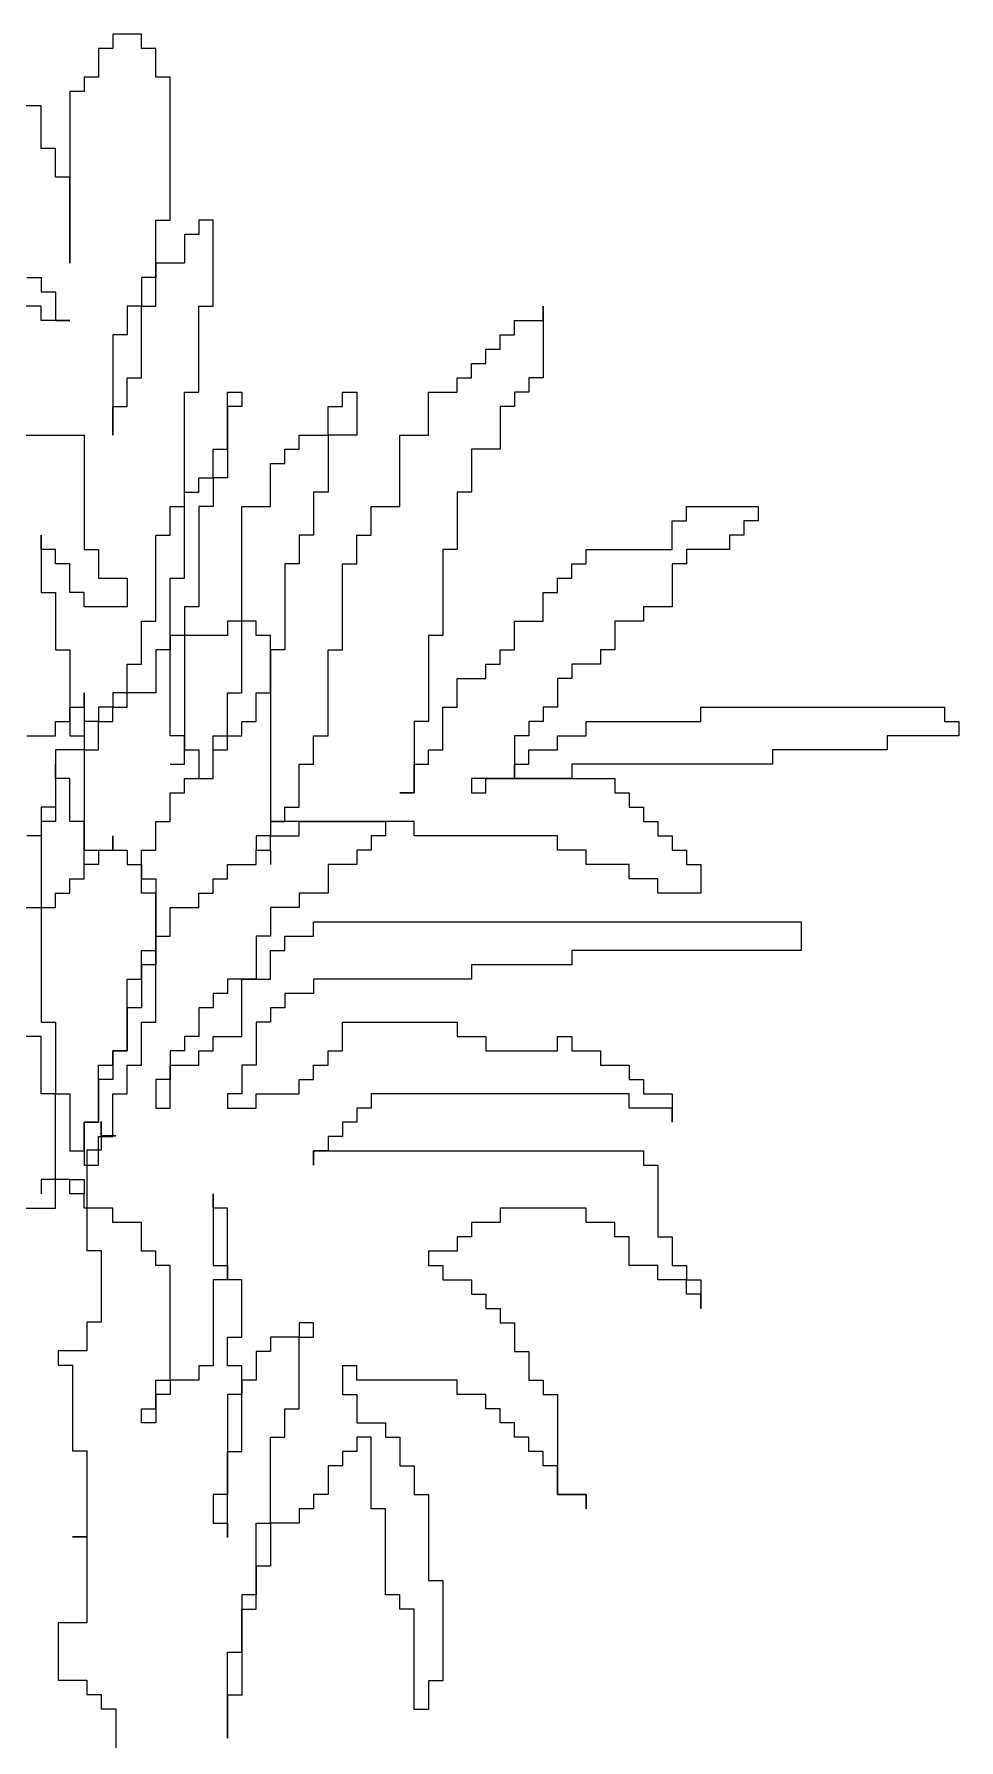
# Model space of a CAD drawing. Header units: millimetres. Extents: x -37049 to 129367, y 25385 to 90033.
# Drawn here: x 23314 to 23943, y 50244 to 51404 of the extents above; entities that cross this region are included whole.
import ezdxf

# ---------------------------------------------------------------- set-up
doc = ezdxf.new("R2010")
doc.units = ezdxf.units.MM
doc.header["$MEASUREMENT"] = 0
doc.layers.add('NCAY', color=3, linetype='Continuous', lineweight=13)

# ---------------------------------------------------------------- blocks, each defined once
blk = doc.blocks.new('A$C65481140')
at = {"layer": 'NCAY', "color": 7}
for p, q in [((2974.7, 7148.4), (2955.2, 7148.4)), ((2955.2, 7148.4), (2955.2, 7109.5)), ((3013.7, 7167.9), (2974.7, 7167.9)), ((2974.7, 7167.9), (2974.7, 7148.4)), ((3013.7, 7148.4), (3013.7, 7167.9)), ((3033.2, 7148.4), (3013.7, 7148.4)), ((3033.2, 7109.5), (3033.2, 7148.4)), ((2955.2, 7109.5), (2935.7, 7109.5)), ((2935.7, 7109.5), (2935.7, 7090)), ((3052.7, 7109.5), (3033.2, 7109.5)), ((3052.7, 6914.7), (3052.7, 7109.5)), ((2935.7, 7090), (2916.2, 7090)), ((2916.2, 7090), (2916.2, 6856.2)), ((2877.2, 7070.5), (2838.2, 7070.5)), ((2877.2, 7012.1), (2877.2, 7070.5)), ((2896.7, 7012.1), (2877.2, 7012.1)), ((2896.7, 6973.1), (2896.7, 7012.1)), ((2916.2, 6973.1), (2896.7, 6973.1)), ((2916.2, 6856.2), (2916.2, 6973.1)), ((3033.2, 6914.7), (3052.7, 6914.7)), ((3033.2, 6797.8), (3033.2, 6914.7)), ((3091.7, 6895.2), (3072.2, 6895.2)), ((3072.2, 6895.2), (3072.2, 6856.2)), ((3111.2, 6914.7), (3091.7, 6914.7)), ((3091.7, 6914.7), (3091.7, 6895.2)), ((3111.2, 6797.8), (3111.2, 6914.7)), ((3072.2, 6856.2), (3033.2, 6856.2)), ((3033.2, 6856.2), (3033.2, 6836.7)), ((2857.7, 6836.7), (2877.2, 6836.7)), ((2877.2, 6836.7), (2877.2, 6817.3)), ((3033.2, 6836.7), (3013.7, 6836.7)), ((3013.7, 6836.7), (3013.7, 6797.8)), ((2877.2, 6817.3), (2896.7, 6817.3)), ((2896.7, 6817.3), (2896.7, 6778.3)), ((2877.2, 6797.8), (2838.2, 6797.8)), ((2877.2, 6778.3), (2877.2, 6797.8)), ((2916.2, 6778.3), (2877.2, 6778.3)), ((2896.7, 6778.3), (2916.2, 6778.3)), ((2994.2, 6797.8), (2994.2, 6758.8)), ((3013.7, 6797.8), (2994.2, 6797.8)), ((3013.7, 6700.4), (3013.7, 6797.8)), ((3013.7, 6797.8), (3033.2, 6797.8)), ((3091.7, 6680.9), (3091.7, 6797.8)), ((3091.7, 6797.8), (3111.2, 6797.8)), ((3520.8, 6758.8), (3520.8, 6778.3)), ((3520.8, 6778.3), (3559.8, 6778.3)), ((3559.8, 6778.3), (3559.8, 6797.8)), ((3559.8, 6797.8), (3559.8, 6700.4)), ((2994.2, 6758.8), (2974.7, 6758.8)), ((2974.7, 6758.8), (2974.7, 6622.4)), ((3501.3, 6739.3), (3501.3, 6758.8)), ((3501.3, 6758.8), (3520.8, 6758.8)), ((3481.8, 6719.8), (3481.8, 6739.3)), ((3481.8, 6739.3), (3501.3, 6739.3)), ((3462.3, 6700.4), (3462.3, 6719.8)), ((3462.3, 6719.8), (3481.8, 6719.8)), ((2994.2, 6661.4), (2994.2, 6700.4)), ((2994.2, 6700.4), (3013.7, 6700.4)), ((3442.8, 6680.9), (3442.8, 6700.4)), ((3442.8, 6700.4), (3462.3, 6700.4)), ((3559.8, 6700.4), (3540.3, 6700.4)), ((3540.3, 6700.4), (3540.3, 6680.9)), ((2974.7, 6622.4), (2974.7, 6661.4)), ((2974.7, 6661.4), (2994.2, 6661.4)), ((3072.2, 6525), (3072.2, 6680.9)), ((3072.2, 6680.9), (3091.7, 6680.9)), ((3130.7, 6603), (3130.7, 6680.9)), ((3130.7, 6680.9), (3150.2, 6680.9)), ((3150.2, 6661.4), (3130.7, 6661.4)), ((3130.7, 6661.4), (3130.7, 6564)), ((3150.2, 6680.9), (3150.2, 6661.4)), ((3267.3, 6622.4), (3267.3, 6661.4)), ((3267.3, 6661.4), (3286.8, 6661.4)), ((3286.8, 6661.4), (3286.8, 6680.9)), ((3286.8, 6680.9), (3306.3, 6680.9)), ((3306.3, 6680.9), (3306.3, 6622.4)), ((3403.8, 6622.4), (3403.8, 6680.9)), ((3403.8, 6680.9), (3442.8, 6680.9)), ((3520.8, 6661.4), (3501.3, 6661.4)), ((3501.3, 6661.4), (3501.3, 6603)), ((3540.3, 6680.9), (3520.8, 6680.9)), ((3520.8, 6680.9), (3520.8, 6661.4)), ((2779.6, 6622.4), (2935.7, 6622.4)), ((2935.7, 6622.4), (2935.7, 6466.6)), ((3228.2, 6622.4), (3267.3, 6622.4)), ((3228.2, 6603), (3228.2, 6622.4)), ((3306.3, 6622.4), (3267.3, 6622.4)), ((3267.3, 6622.4), (3267.3, 6544.5)), ((3364.8, 6525), (3364.8, 6622.4)), ((3364.8, 6622.4), (3403.8, 6622.4)), ((3111.2, 6564), (3111.2, 6603)), ((3111.2, 6603), (3130.7, 6603)), ((3208.7, 6583.5), (3208.7, 6603)), ((3208.7, 6603), (3228.2, 6603)), ((3501.3, 6603), (3462.3, 6603)), ((3462.3, 6603), (3462.3, 6544.5)), ((3189.2, 6525), (3189.2, 6583.5)), ((3189.2, 6583.5), (3208.7, 6583.5)), ((3072.2, 6427.6), (3072.2, 6544.5)), ((3072.2, 6544.5), (3091.7, 6544.5)), ((3091.7, 6544.5), (3091.7, 6564)), ((3091.7, 6564), (3111.2, 6564)), ((3130.7, 6564), (3111.2, 6564)), ((3111.2, 6564), (3111.2, 6525)), ((3267.3, 6544.5), (3247.7, 6544.5)), ((3247.7, 6544.5), (3247.7, 6486.1)), ((3462.3, 6544.5), (3442.8, 6544.5)), ((3442.8, 6544.5), (3442.8, 6466.6)), ((3052.7, 6486.1), (3052.7, 6525)), ((3052.7, 6525), (3072.2, 6525)), ((3111.2, 6525), (3091.7, 6525)), ((3091.7, 6525), (3091.7, 6388.7)), ((3150.2, 6271.8), (3150.2, 6525)), ((3150.2, 6525), (3189.2, 6525)), ((3325.8, 6525), (3364.8, 6525)), ((3325.8, 6486.1), (3325.8, 6525)), ((3754.9, 6525), (3852.4, 6525)), ((3754.9, 6505.6), (3754.9, 6525)), ((3852.4, 6525), (3852.4, 6505.6)), ((3735.4, 6466.6), (3735.4, 6505.6)), ((3735.4, 6505.6), (3754.9, 6505.6)), ((3852.4, 6505.6), (3832.9, 6505.6)), ((3832.9, 6505.6), (3832.9, 6486.1)), ((2877.2, 6466.6), (2877.2, 6486.1)), ((2877.2, 6486.1), (2877.2, 6408.2)), ((3033.2, 6369.2), (3033.2, 6486.1)), ((3033.2, 6486.1), (3052.7, 6486.1)), ((3247.7, 6486.1), (3228.2, 6486.1)), ((3228.2, 6486.1), (3228.2, 6447.1)), ((3306.3, 6447.1), (3306.3, 6486.1)), ((3306.3, 6486.1), (3325.8, 6486.1)), ((3832.9, 6486.1), (3813.4, 6486.1)), ((3813.4, 6486.1), (3813.4, 6466.6)), ((2896.7, 6466.6), (2877.2, 6466.6)), ((2896.7, 6447.1), (2896.7, 6466.6)), ((2935.7, 6466.6), (2955.2, 6466.6)), ((2955.2, 6466.6), (2955.2, 6427.6)), ((3442.8, 6466.6), (3423.3, 6466.6)), ((3423.3, 6466.6), (3423.3, 6349.7)), ((3618.3, 6447.1), (3618.3, 6466.6)), ((3618.3, 6466.6), (3735.4, 6466.6)), ((3813.4, 6466.6), (3754.9, 6466.6)), ((3754.9, 6466.6), (3754.9, 6447.1)), ((2916.2, 6447.1), (2896.7, 6447.1)), ((2916.2, 6408.2), (2916.2, 6447.1)), ((3228.2, 6447.1), (3208.7, 6447.1)), ((3208.7, 6447.1), (3208.7, 6330.2)), ((3286.8, 6330.2), (3286.8, 6447.1)), ((3286.8, 6447.1), (3306.3, 6447.1)), ((3598.8, 6427.6), (3598.8, 6447.1)), ((3598.8, 6447.1), (3618.3, 6447.1)), ((3754.9, 6447.1), (3735.4, 6447.1)), ((3735.4, 6447.1), (3735.4, 6388.7)), ((2877.2, 6408.2), (2896.7, 6408.2)), ((2896.7, 6408.2), (2896.7, 6330.2)), ((2935.7, 6408.2), (2916.2, 6408.2)), ((2935.7, 6388.7), (2935.7, 6408.2)), ((2955.2, 6427.6), (2994.2, 6427.6)), ((2994.2, 6427.6), (2994.2, 6388.7)), ((3052.7, 6213.3), (3052.7, 6427.6)), ((3052.7, 6427.6), (3072.2, 6427.6)), ((3559.8, 6369.2), (3559.8, 6408.2)), ((3559.8, 6408.2), (3579.3, 6408.2)), ((3579.3, 6408.2), (3579.3, 6427.6)), ((3579.3, 6427.6), (3598.8, 6427.6)), ((2994.2, 6388.7), (2935.7, 6388.7)), ((3072.2, 6388.7), (3072.2, 6193.9)), ((3091.7, 6388.7), (3072.2, 6388.7)), ((3735.4, 6388.7), (3696.3, 6388.7)), ((3696.3, 6388.7), (3696.3, 6369.2)), ((3013.7, 6310.7), (3013.7, 6369.2)), ((3013.7, 6369.2), (3033.2, 6369.2)), ((3130.7, 6369.2), (3130.7, 6349.7)), ((3169.7, 6369.2), (3130.7, 6369.2)), ((3169.7, 6349.7), (3169.7, 6369.2)), ((3520.8, 6330.2), (3520.8, 6369.2)), ((3520.8, 6369.2), (3559.8, 6369.2)), ((3696.3, 6369.2), (3657.3, 6369.2)), ((3657.3, 6369.2), (3657.3, 6330.2)), ((3130.7, 6349.7), (3052.7, 6349.7)), ((3052.7, 6349.7), (3052.7, 6330.2)), ((3189.2, 6349.7), (3169.7, 6349.7)), ((3189.2, 6271.8), (3189.2, 6349.7)), ((3403.8, 6349.7), (3403.8, 6232.8)), ((3423.3, 6349.7), (3403.8, 6349.7)), ((2896.7, 6330.2), (2916.2, 6330.2)), ((2916.2, 6330.2), (2916.2, 6213.3)), ((3033.2, 6330.2), (3033.2, 6271.8)), ((3052.7, 6330.2), (3033.2, 6330.2)), ((3189.2, 6330.2), (3189.2, 6096.5)), ((3208.7, 6330.2), (3189.2, 6330.2)), ((3267.3, 6213.3), (3267.3, 6330.2)), ((3267.3, 6330.2), (3286.8, 6330.2)), ((3501.3, 6310.7), (3501.3, 6330.2)), ((3501.3, 6330.2), (3520.8, 6330.2)), ((3637.8, 6330.2), (3637.8, 6310.7)), ((3657.3, 6330.2), (3637.8, 6330.2)), ((2994.2, 6310.7), (3013.7, 6310.7)), ((2994.2, 6252.3), (2994.2, 6310.7)), ((3442.8, 6291.3), (3481.8, 6291.3)), ((3442.8, 6252.3), (3442.8, 6291.3)), ((3481.8, 6291.3), (3481.8, 6310.7)), ((3481.8, 6310.7), (3501.3, 6310.7)), ((3598.8, 6291.3), (3579.3, 6291.3)), ((3579.3, 6291.3), (3579.3, 6252.3)), ((3637.8, 6310.7), (3598.8, 6310.7)), ((3598.8, 6310.7), (3598.8, 6291.3)), ((2935.7, 6252.3), (2935.7, 6271.8)), ((2935.7, 6271.8), (2935.7, 6193.9)), ((3033.2, 6271.8), (2974.7, 6271.8)), ((2974.7, 6271.8), (2974.7, 6252.3)), ((3130.7, 6213.3), (3130.7, 6271.8)), ((3130.7, 6271.8), (3150.2, 6271.8)), ((3169.7, 6232.8), (3169.7, 6271.8)), ((3169.7, 6271.8), (3189.2, 6271.8)), ((2916.2, 6232.8), (2916.2, 6252.3)), ((2916.2, 6252.3), (2935.7, 6252.3)), ((2974.7, 6252.3), (2955.2, 6252.3)), ((2955.2, 6252.3), (2955.2, 6232.8)), ((2974.7, 6232.8), (2974.7, 6252.3)), ((2974.7, 6252.3), (2994.2, 6252.3)), ((3423.3, 6193.9), (3423.3, 6252.3)), ((3423.3, 6252.3), (3442.8, 6252.3)), ((3579.3, 6252.3), (3559.8, 6252.3)), ((3559.8, 6252.3), (3559.8, 6232.8)), ((3774.4, 6252.3), (4105.9, 6252.3)), ((3774.4, 6232.8), (3774.4, 6252.3)), ((4105.9, 6252.3), (4105.9, 6232.8)), ((2896.7, 6213.3), (2896.7, 6232.8)), ((2896.7, 6232.8), (2916.2, 6232.8)), ((2955.2, 6232.8), (2935.7, 6232.8)), ((2935.7, 6232.8), (2935.7, 6193.9)), ((2955.2, 6193.9), (2955.2, 6232.8)), ((2955.2, 6232.8), (2974.7, 6232.8)), ((3150.2, 6213.3), (3150.2, 6232.8)), ((3150.2, 6232.8), (3169.7, 6232.8)), ((3403.8, 6232.8), (3384.3, 6232.8)), ((3384.3, 6232.8), (3384.3, 6135.4)), ((3559.8, 6232.8), (3540.3, 6232.8)), ((3540.3, 6232.8), (3540.3, 6213.3)), ((3618.3, 6213.3), (3618.3, 6232.8)), ((3618.3, 6232.8), (3774.4, 6232.8)), ((4105.9, 6232.8), (4125.4, 6232.8)), ((4125.4, 6232.8), (4125.4, 6213.3)), ((2857.7, 6213.3), (2896.7, 6213.3)), ((2916.2, 6213.3), (2935.7, 6213.3)), ((2935.7, 6213.3), (2935.7, 6057.5)), ((3072.2, 6213.3), (3052.7, 6213.3)), ((3072.2, 6174.4), (3072.2, 6213.3)), ((3111.2, 6154.9), (3111.2, 6213.3)), ((3111.2, 6213.3), (3130.7, 6213.3)), ((3130.7, 6193.9), (3130.7, 6213.3)), ((3130.7, 6213.3), (3150.2, 6213.3)), ((3247.7, 6213.3), (3267.3, 6213.3)), ((3247.7, 6174.4), (3247.7, 6213.3)), ((3540.3, 6213.3), (3520.8, 6213.3)), ((3520.8, 6213.3), (3520.8, 6154.9)), ((3579.3, 6193.9), (3579.3, 6213.3)), ((3579.3, 6213.3), (3618.3, 6213.3)), ((4027.9, 6213.3), (4027.9, 6193.9)), ((4125.4, 6213.3), (4027.9, 6213.3)), ((2935.7, 6193.9), (2896.7, 6193.9)), ((2896.7, 6193.9), (2896.7, 6115.9)), ((2896.7, 6154.9), (2896.7, 6174.4)), ((2896.7, 6174.4), (2896.7, 6096.5)), ((2935.7, 6193.9), (2955.2, 6193.9)), ((3052.7, 6174.4), (3072.2, 6174.4)), ((3072.2, 6193.9), (3091.7, 6193.9)), ((3091.7, 6193.9), (3091.7, 6154.9)), ((3111.2, 6154.9), (3111.2, 6193.9)), ((3111.2, 6193.9), (3130.7, 6193.9)), ((3228.2, 6115.9), (3228.2, 6174.4)), ((3228.2, 6174.4), (3247.7, 6174.4)), ((3384.3, 6135.4), (3384.3, 6174.4)), ((3384.3, 6174.4), (3403.8, 6174.4)), ((3403.8, 6174.4), (3403.8, 6193.9)), ((3403.8, 6193.9), (3423.3, 6193.9)), ((3520.8, 6154.9), (3520.8, 6174.4)), ((3520.8, 6174.4), (3540.3, 6174.4)), ((3540.3, 6174.4), (3540.3, 6193.9)), ((3540.3, 6193.9), (3579.3, 6193.9)), ((3871.9, 6174.4), (3598.8, 6174.4)), ((3598.8, 6174.4), (3598.8, 6154.9)), ((4027.9, 6193.9), (3871.9, 6193.9)), ((3871.9, 6193.9), (3871.9, 6174.4)), ((2916.2, 6154.9), (2896.7, 6154.9)), ((2916.2, 6096.5), (2916.2, 6154.9)), ((3072.2, 6135.4), (3072.2, 6154.9)), ((3072.2, 6154.9), (3111.2, 6154.9)), ((3091.7, 6154.9), (3111.2, 6154.9)), ((3520.8, 6154.9), (3462.3, 6154.9)), ((3462.3, 6154.9), (3462.3, 6135.4)), ((3481.8, 6135.4), (3481.8, 6154.9)), ((3481.8, 6154.9), (3520.8, 6154.9)), ((3598.8, 6154.9), (3520.8, 6154.9)), ((3520.8, 6154.9), (3657.3, 6154.9)), ((3657.3, 6154.9), (3657.3, 6135.4)), ((3052.7, 6096.5), (3052.7, 6135.4)), ((3052.7, 6135.4), (3072.2, 6135.4)), ((3384.3, 6135.4), (3364.8, 6135.4)), ((3364.8, 6135.4), (3384.3, 6135.4)), ((3462.3, 6135.4), (3481.8, 6135.4)), ((3657.3, 6135.4), (3676.8, 6135.4)), ((3676.8, 6135.4), (3676.8, 6115.9)), ((2896.7, 6115.9), (2877.2, 6115.9)), ((2877.2, 6115.9), (2877.2, 6077)), ((3208.7, 6096.5), (3208.7, 6115.9)), ((3208.7, 6115.9), (3228.2, 6115.9)), ((3676.8, 6115.9), (3696.3, 6115.9)), ((3696.3, 6115.9), (3696.3, 6096.5)), ((2877.2, 6096.5), (2877.2, 5823.7)), ((2896.7, 6096.5), (2877.2, 6096.5)), ((2935.7, 6096.5), (2916.2, 6096.5)), ((2935.7, 6038), (2935.7, 6096.5)), ((3033.2, 6057.5), (3033.2, 6096.5)), ((3033.2, 6096.5), (3052.7, 6096.5)), ((3384.3, 6096.5), (3189.2, 6096.5)), ((3189.2, 6096.5), (3208.7, 6096.5)), ((3189.2, 6096.5), (3189.2, 6077)), ((3228.2, 6096.5), (3345.3, 6096.5)), ((3228.2, 6077), (3228.2, 6096.5)), ((3345.3, 6096.5), (3345.3, 6077)), ((3384.3, 6077), (3384.3, 6096.5)), ((3696.3, 6096.5), (3715.8, 6096.5)), ((3715.8, 6096.5), (3715.8, 6077)), ((2877.2, 6077), (2857.7, 6077)), ((2935.7, 6018.5), (2935.7, 6057.5)), ((2935.7, 6057.5), (2974.7, 6057.5)), ((2935.7, 6057.5), (2955.2, 6057.5)), ((2955.2, 6057.5), (2955.2, 6038)), ((2974.7, 6057.5), (2974.7, 6077)), ((2974.7, 6077), (2974.7, 6057.5)), ((2974.7, 6057.5), (2994.2, 6057.5)), ((2994.2, 6057.5), (2994.2, 6038)), ((3013.7, 5999.1), (3013.7, 6057.5)), ((3013.7, 6057.5), (3033.2, 6057.5)), ((3189.2, 6077), (3169.7, 6077)), ((3169.7, 6077), (3169.7, 6057.5)), ((3169.7, 6057.5), (3189.2, 6057.5)), ((3169.7, 6038), (3169.7, 6057.5)), ((3169.7, 6057.5), (3189.2, 6057.5)), ((3189.2, 6057.5), (3189.2, 6077)), ((3189.2, 6077), (3228.2, 6077)), ((3189.2, 6057.5), (3189.2, 6038)), ((3325.8, 6057.5), (3306.3, 6057.5)), ((3306.3, 6057.5), (3306.3, 6038)), ((3345.3, 6077), (3325.8, 6077)), ((3325.8, 6077), (3325.8, 6057.5)), ((3579.3, 6077), (3384.3, 6077)), ((3579.3, 6057.5), (3579.3, 6077)), ((3618.3, 6057.5), (3579.3, 6057.5)), ((3618.3, 6038), (3618.3, 6057.5)), ((3715.8, 6077), (3735.4, 6077)), ((3735.4, 6077), (3735.4, 6057.5)), ((3735.4, 6057.5), (3754.9, 6057.5)), ((3754.9, 6057.5), (3754.9, 6038)), ((2955.2, 6038), (2935.7, 6038)), ((2994.2, 6038), (3013.7, 6038)), ((3013.7, 6038), (3013.7, 6018.5)), ((3130.7, 6018.5), (3130.7, 6038)), ((3130.7, 6038), (3169.7, 6038)), ((3306.3, 6038), (3267.3, 6038)), ((3267.3, 6038), (3267.3, 5999.1)), ((3676.8, 6038), (3618.3, 6038)), ((3676.8, 6018.5), (3676.8, 6038)), ((3754.9, 6038), (3774.4, 6038)), ((3774.4, 6038), (3774.4, 5999.1)), ((2916.2, 5999.1), (2916.2, 6018.5)), ((2916.2, 6018.5), (2935.7, 6018.5)), ((3013.7, 6018.5), (3033.2, 6018.5)), ((3033.2, 6018.5), (3033.2, 5901.6)), ((3111.2, 5999.1), (3111.2, 6018.5)), ((3111.2, 6018.5), (3130.7, 6018.5)), ((3715.8, 6018.5), (3676.8, 6018.5)), ((3715.8, 5999.1), (3715.8, 6018.5)), ((2896.7, 5979.6), (2896.7, 5999.1)), ((2896.7, 5999.1), (2916.2, 5999.1)), ((3033.2, 5999.1), (3013.7, 5999.1)), ((3033.2, 5823.7), (3033.2, 5999.1)), ((3091.7, 5979.6), (3091.7, 5999.1)), ((3091.7, 5999.1), (3111.2, 5999.1)), ((3267.3, 5999.1), (3228.2, 5999.1)), ((3228.2, 5999.1), (3228.2, 5979.6)), ((3774.4, 5999.1), (3715.8, 5999.1)), ((2838.2, 5979.6), (2896.7, 5979.6)), ((3052.7, 5940.6), (3052.7, 5979.6)), ((3052.7, 5979.6), (3091.7, 5979.6)), ((3228.2, 5979.6), (3189.2, 5979.6)), ((3189.2, 5979.6), (3189.2, 5940.6)), ((3247.7, 5960.1), (3910.9, 5960.1)), ((3247.7, 5940.6), (3247.7, 5960.1)), ((3910.9, 5960.1), (3910.9, 5921.1)), ((3013.7, 5882.2), (3013.7, 5921.1)), ((3013.7, 5921.1), (3033.2, 5921.1)), ((3033.2, 5921.1), (3033.2, 5940.6)), ((3033.2, 5940.6), (3052.7, 5940.6)), ((3189.2, 5940.6), (3169.7, 5940.6)), ((3169.7, 5940.6), (3169.7, 5882.2)), ((3189.2, 5882.2), (3189.2, 5921.1)), ((3189.2, 5921.1), (3208.7, 5921.1)), ((3208.7, 5921.1), (3208.7, 5940.6)), ((3208.7, 5940.6), (3247.7, 5940.6)), ((3910.9, 5921.1), (3598.8, 5921.1)), ((3598.8, 5921.1), (3598.8, 5901.6)), ((3013.7, 5901.6), (3013.7, 5843.2)), ((3033.2, 5901.6), (3013.7, 5901.6)), ((3462.3, 5901.6), (3462.3, 5882.2)), ((3598.8, 5901.6), (3462.3, 5901.6)), ((2994.2, 5784.8), (2994.2, 5882.2)), ((2994.2, 5882.2), (3013.7, 5882.2)), ((3130.7, 5882.2), (3130.7, 5862.7)), ((3169.7, 5882.2), (3130.7, 5882.2)), ((3150.2, 5804.2), (3150.2, 5882.2)), ((3150.2, 5882.2), (3189.2, 5882.2)), ((3247.7, 5882.2), (3247.7, 5862.7)), ((3462.3, 5882.2), (3247.7, 5882.2)), ((3130.7, 5862.7), (3111.2, 5862.7)), ((3111.2, 5862.7), (3111.2, 5843.2)), ((3247.7, 5862.7), (3208.7, 5862.7)), ((3208.7, 5862.7), (3208.7, 5843.2)), ((3013.7, 5843.2), (2994.2, 5843.2)), ((2994.2, 5843.2), (2994.2, 5784.8)), ((3111.2, 5843.2), (3091.7, 5843.2)), ((3091.7, 5843.2), (3091.7, 5804.2)), ((3208.7, 5843.2), (3189.2, 5843.2)), ((3189.2, 5843.2), (3189.2, 5823.7)), ((2877.2, 5804.2), (2838.2, 5804.2)), ((2877.2, 5823.7), (2896.7, 5823.7)), ((2877.2, 5726.3), (2877.2, 5804.2)), ((2896.7, 5823.7), (2896.7, 5726.3)), ((3013.7, 5765.3), (3013.7, 5823.7)), ((3013.7, 5823.7), (3033.2, 5823.7)), ((3091.7, 5804.2), (3072.2, 5804.2)), ((3072.2, 5804.2), (3072.2, 5784.8)), ((3111.2, 5784.8), (3111.2, 5804.2)), ((3111.2, 5804.2), (3150.2, 5804.2)), ((3189.2, 5823.7), (3169.7, 5823.7)), ((3169.7, 5823.7), (3169.7, 5765.3)), ((3286.8, 5823.7), (3442.8, 5823.7)), ((3286.8, 5784.8), (3286.8, 5823.7)), ((3442.8, 5823.7), (3442.8, 5804.2)), ((3442.8, 5804.2), (3481.8, 5804.2)), ((3481.8, 5804.2), (3481.8, 5784.8)), ((3579.3, 5784.8), (3579.3, 5804.2)), ((3579.3, 5804.2), (3598.8, 5804.2)), ((3598.8, 5804.2), (3598.8, 5784.8)), ((2994.2, 5784.8), (2974.7, 5784.8)), ((2974.7, 5784.8), (2974.7, 5745.8)), ((2974.7, 5765.3), (2974.7, 5784.8)), ((2974.7, 5784.8), (2994.2, 5784.8)), ((3072.2, 5784.8), (3052.7, 5784.8)), ((3052.7, 5784.8), (3052.7, 5745.8)), ((3091.7, 5765.3), (3091.7, 5784.8)), ((3091.7, 5784.8), (3111.2, 5784.8)), ((3267.3, 5765.3), (3267.3, 5784.8)), ((3267.3, 5784.8), (3286.8, 5784.8)), ((3481.8, 5784.8), (3579.3, 5784.8)), ((3598.8, 5784.8), (3637.8, 5784.8)), ((3637.8, 5784.8), (3637.8, 5765.3)), ((2955.2, 5687.4), (2955.2, 5765.3)), ((2955.2, 5765.3), (2974.7, 5765.3)), ((2994.2, 5726.3), (2994.2, 5765.3)), ((2994.2, 5765.3), (3013.7, 5765.3)), ((3052.7, 5706.8), (3052.7, 5765.3)), ((3052.7, 5765.3), (3091.7, 5765.3)), ((3150.2, 5765.3), (3150.2, 5726.3)), ((3169.7, 5765.3), (3150.2, 5765.3)), ((3247.7, 5765.3), (3267.3, 5765.3)), ((3247.7, 5745.8), (3247.7, 5765.3)), ((3637.8, 5765.3), (3676.8, 5765.3)), ((3676.8, 5765.3), (3676.8, 5745.8)), ((2974.7, 5745.8), (2955.2, 5745.8)), ((2955.2, 5745.8), (2955.2, 5687.4)), ((3052.7, 5745.8), (3033.2, 5745.8)), ((3033.2, 5745.8), (3033.2, 5706.8)), ((3228.2, 5726.3), (3228.2, 5745.8)), ((3228.2, 5745.8), (3247.7, 5745.8)), ((3676.8, 5745.8), (3696.3, 5745.8)), ((3696.3, 5745.8), (3696.3, 5726.3)), ((2896.7, 5726.3), (2877.2, 5726.3)), ((2896.7, 5726.3), (2916.2, 5726.3)), ((2896.7, 5570.5), (2896.7, 5726.3)), ((2916.2, 5726.3), (2916.2, 5648.4)), ((2974.7, 5726.3), (2994.2, 5726.3)), ((2974.7, 5667.9), (2974.7, 5726.3)), ((3150.2, 5726.3), (3130.7, 5726.3)), ((3130.7, 5726.3), (3130.7, 5706.8)), ((3169.7, 5706.8), (3169.7, 5726.3)), ((3169.7, 5726.3), (3228.2, 5726.3)), ((3676.8, 5726.3), (3325.8, 5726.3)), ((3325.8, 5726.3), (3325.8, 5706.8)), ((3676.8, 5706.8), (3676.8, 5726.3)), ((3696.3, 5726.3), (3735.4, 5726.3)), ((3735.4, 5726.3), (3735.4, 5687.4)), ((2955.2, 5687.4), (2935.7, 5687.4)), ((2935.7, 5687.4), (2955.2, 5687.4)), ((2935.7, 5687.4), (2935.7, 5628.9)), ((2935.7, 5648.4), (2935.7, 5687.4)), ((2958.9, 5668.8), (2958.9, 5688.3)), ((2958.9, 5688.3), (2958.9, 5649.3)), ((3033.2, 5706.8), (3052.7, 5706.8)), ((3130.7, 5706.8), (3169.7, 5706.8)), ((3306.3, 5687.4), (3286.8, 5687.4)), ((3286.8, 5687.4), (3286.8, 5667.9)), ((3325.8, 5706.8), (3306.3, 5706.8)), ((3306.3, 5706.8), (3306.3, 5687.4)), ((3735.4, 5706.8), (3676.8, 5706.8)), ((3735.4, 5687.4), (3735.4, 5706.8)), ((2955.2, 5628.9), (2955.2, 5667.9)), ((2955.2, 5667.9), (2974.7, 5667.9)), ((2958.9, 5668.8), (2978.5, 5668.8)), ((2978.5, 5668.8), (2958.9, 5668.8)), ((3286.8, 5667.9), (3267.3, 5667.9)), ((3267.3, 5667.9), (3267.3, 5648.4)), ((2916.2, 5648.4), (2935.7, 5648.4)), ((2958.9, 5649.3), (2939.4, 5649.3)), ((2939.4, 5649.3), (2939.4, 5513)), ((3247.7, 5648.4), (3696.3, 5648.4)), ((3267.3, 5648.4), (3247.7, 5648.4)), ((3247.7, 5648.4), (3247.7, 5628.9)), ((3247.7, 5628.9), (3247.7, 5648.4)), ((3696.3, 5648.4), (3696.3, 5628.9)), ((2935.7, 5628.9), (2955.2, 5628.9)), ((3696.3, 5628.9), (3715.8, 5628.9)), ((3715.8, 5628.9), (3715.8, 5531.5)), ((2916.2, 5609.4), (2877.2, 5609.4)), ((2877.2, 5609.4), (2877.2, 5590)), ((2916.2, 5590), (2916.2, 5609.4)), ((2916.2, 5609.4), (2935.7, 5609.4)), ((2916.2, 5590), (2916.2, 5609.4)), ((2935.7, 5609.4), (2935.7, 5590)), ((2838.2, 5570.5), (2896.7, 5570.5)), ((2935.7, 5590), (2916.2, 5590)), ((2935.7, 5590), (2916.2, 5590)), ((2935.7, 5570.5), (2935.7, 5590)), ((2974.7, 5570.5), (2935.7, 5570.5)), ((2974.7, 5551), (2974.7, 5570.5)), ((3111.2, 5570.5), (3111.2, 5590)), ((3111.2, 5590), (3111.2, 5492.5)), ((3130.7, 5570.5), (3111.2, 5570.5)), ((3130.7, 5473.1), (3130.7, 5570.5)), ((3501.3, 5570.5), (3501.3, 5551)), ((3618.3, 5570.5), (3501.3, 5570.5)), ((3618.3, 5551), (3618.3, 5570.5)), ((3013.7, 5551), (2974.7, 5551)), ((3013.7, 5512), (3013.7, 5551)), ((3501.3, 5551), (3462.3, 5551)), ((3462.3, 5551), (3462.3, 5531.5)), ((3657.3, 5551), (3618.3, 5551)), ((3657.3, 5531.5), (3657.3, 5551)), ((3462.3, 5531.5), (3442.8, 5531.5)), ((3442.8, 5531.5), (3442.8, 5512)), ((3676.8, 5531.5), (3657.3, 5531.5)), ((3676.8, 5492.5), (3676.8, 5531.5)), ((3715.8, 5531.5), (3735.4, 5531.5)), ((3735.4, 5531.5), (3735.4, 5492.5)), ((2939.4, 5513), (2958.9, 5513)), ((2958.9, 5513), (2958.9, 5415.6)), ((3033.2, 5512), (3013.7, 5512)), ((3033.2, 5492.5), (3033.2, 5512)), ((3442.8, 5512), (3403.8, 5512)), ((3403.8, 5512), (3403.8, 5492.5)), ((3052.7, 5492.5), (3033.2, 5492.5)), ((3052.7, 5336.7), (3052.7, 5492.5)), ((3111.2, 5492.5), (3130.7, 5492.5)), ((3130.7, 5492.5), (3130.7, 5473.1)), ((3403.8, 5492.5), (3423.3, 5492.5)), ((3423.3, 5492.5), (3423.3, 5473.1)), ((3715.8, 5492.5), (3676.8, 5492.5)), ((3715.8, 5473.1), (3715.8, 5492.5)), ((3735.4, 5492.5), (3754.9, 5492.5)), ((3754.9, 5492.5), (3754.9, 5473.1)), ((3111.2, 5473.1), (3111.2, 5356.2)), ((3130.7, 5473.1), (3111.2, 5473.1)), ((3150.2, 5473.1), (3130.7, 5473.1)), ((3150.2, 5395.1), (3150.2, 5473.1)), ((3423.3, 5473.1), (3462.3, 5473.1)), ((3462.3, 5473.1), (3462.3, 5453.6)), ((3754.9, 5473.1), (3715.8, 5473.1)), ((3754.9, 5473.1), (3774.4, 5473.1)), ((3754.9, 5453.6), (3754.9, 5473.1)), ((3774.4, 5473.1), (3774.4, 5434.1)), ((3462.3, 5453.6), (3481.8, 5453.6)), ((3481.8, 5453.6), (3481.8, 5434.1)), ((3481.8, 5434.1), (3501.3, 5434.1)), ((3501.3, 5434.1), (3501.3, 5414.6)), ((3774.4, 5453.6), (3754.9, 5453.6)), ((3774.4, 5434.1), (3774.4, 5453.6)), ((2939.4, 5415.6), (2939.4, 5376.6)), ((2958.9, 5415.6), (2939.4, 5415.6)), ((3228.2, 5414.6), (3228.2, 5395.1)), ((3247.7, 5414.6), (3228.2, 5414.6)), ((3247.7, 5395.1), (3247.7, 5414.6)), ((3501.3, 5414.6), (3520.8, 5414.6)), ((3520.8, 5414.6), (3520.8, 5375.7)), ((3130.7, 5356.2), (3130.7, 5395.1)), ((3130.7, 5395.1), (3150.2, 5395.1)), ((3228.2, 5395.1), (3189.2, 5395.1)), ((3189.2, 5395.1), (3189.2, 5375.7)), ((3228.2, 5297.7), (3228.2, 5395.1)), ((3228.2, 5395.1), (3247.7, 5395.1)), ((2939.4, 5376.6), (2900.4, 5376.6)), ((2900.4, 5376.6), (2900.4, 5357.1)), ((3189.2, 5375.7), (3169.7, 5375.7)), ((3169.7, 5375.7), (3169.7, 5336.7)), ((3520.8, 5375.7), (3540.3, 5375.7)), ((3540.3, 5375.7), (3540.3, 5336.7)), ((2900.4, 5357.1), (2919.9, 5357.1)), ((2919.9, 5357.1), (2919.9, 5240.2)), ((3111.2, 5356.2), (3091.7, 5356.2)), ((3091.7, 5356.2), (3091.7, 5336.7)), ((3150.2, 5356.2), (3130.7, 5356.2)), ((3150.2, 5239.3), (3150.2, 5356.2)), ((3306.3, 5356.2), (3286.8, 5356.2)), ((3286.8, 5356.2), (3286.8, 5317.2)), ((3306.3, 5336.7), (3306.3, 5356.2)), ((3033.2, 5297.7), (3033.2, 5336.7)), ((3033.2, 5336.7), (3052.7, 5336.7)), ((3052.7, 5317.2), (3033.2, 5317.2)), ((3033.2, 5317.2), (3033.2, 5278.3)), ((3091.7, 5336.7), (3052.7, 5336.7)), ((3052.7, 5336.7), (3052.7, 5317.2)), ((3150.2, 5317.2), (3130.7, 5317.2)), ((3130.7, 5317.2), (3130.7, 5180.9)), ((3150.2, 5336.7), (3150.2, 5317.2)), ((3169.7, 5336.7), (3150.2, 5336.7)), ((3286.8, 5317.2), (3306.3, 5317.2)), ((3442.8, 5336.7), (3306.3, 5336.7)), ((3306.3, 5317.2), (3306.3, 5278.3)), ((3442.8, 5317.2), (3442.8, 5336.7)), ((3481.8, 5317.2), (3442.8, 5317.2)), ((3481.8, 5297.7), (3481.8, 5317.2)), ((3540.3, 5336.7), (3559.8, 5336.7)), ((3559.8, 5336.7), (3559.8, 5317.2)), ((3559.8, 5317.2), (3579.3, 5317.2)), ((3579.3, 5317.2), (3579.3, 5180.9)), ((3013.7, 5278.3), (3013.7, 5297.7)), ((3013.7, 5297.7), (3033.2, 5297.7)), ((3208.7, 5258.8), (3208.7, 5297.7)), ((3208.7, 5297.7), (3228.2, 5297.7)), ((3501.3, 5297.7), (3481.8, 5297.7)), ((3501.3, 5278.3), (3501.3, 5297.7)), ((3033.2, 5278.3), (3013.7, 5278.3)), ((3306.3, 5278.3), (3345.3, 5278.3)), ((3345.3, 5278.3), (3345.3, 5258.8)), ((3520.8, 5278.3), (3501.3, 5278.3)), ((3520.8, 5258.8), (3520.8, 5278.3)), ((3189.2, 5141.9), (3189.2, 5258.8)), ((3189.2, 5258.8), (3208.7, 5258.8)), ((3325.8, 5258.8), (3306.3, 5258.8)), ((3306.3, 5258.8), (3306.3, 5239.3)), ((3325.8, 5161.4), (3325.8, 5258.8)), ((3345.3, 5258.8), (3364.8, 5258.8)), ((3364.8, 5258.8), (3364.8, 5219.8)), ((3540.3, 5258.8), (3520.8, 5258.8)), ((3540.3, 5239.3), (3540.3, 5258.8)), ((2919.9, 5240.2), (2939.4, 5240.2)), ((2939.4, 5240.2), (2939.4, 5123.4)), ((3130.7, 5122.4), (3130.7, 5239.3)), ((3130.7, 5239.3), (3150.2, 5239.3)), ((3306.3, 5239.3), (3286.8, 5239.3)), ((3286.8, 5239.3), (3286.8, 5219.8)), ((3559.8, 5239.3), (3540.3, 5239.3)), ((3559.8, 5219.8), (3559.8, 5239.3)), ((3286.8, 5219.8), (3267.3, 5219.8)), ((3267.3, 5219.8), (3267.3, 5180.9)), ((3364.8, 5219.8), (3384.3, 5219.8)), ((3384.3, 5219.8), (3384.3, 5180.9)), ((3579.3, 5219.8), (3559.8, 5219.8)), ((3579.3, 5180.9), (3579.3, 5219.8)), ((3130.7, 5180.9), (3111.2, 5180.9)), ((3111.2, 5180.9), (3111.2, 5141.9)), ((3267.3, 5180.9), (3247.7, 5180.9)), ((3247.7, 5180.9), (3247.7, 5161.4)), ((3384.3, 5180.9), (3403.8, 5180.9)), ((3403.8, 5180.9), (3403.8, 5064)), ((3579.3, 5180.9), (3618.3, 5180.9)), ((3618.3, 5180.9), (3579.3, 5180.9)), ((3618.3, 5180.9), (3618.3, 5161.4)), ((3618.3, 5161.4), (3618.3, 5180.9)), ((3247.7, 5161.4), (3228.2, 5161.4)), ((3228.2, 5161.4), (3228.2, 5141.9)), ((3345.3, 5161.4), (3325.8, 5161.4)), ((3345.3, 5044.5), (3345.3, 5161.4)), ((3111.2, 5141.9), (3130.7, 5141.9)), ((3130.7, 5141.9), (3130.7, 5122.4)), ((3169.7, 5141.9), (3189.2, 5141.9)), ((3169.7, 5025), (3169.7, 5141.9)), ((3228.2, 5141.9), (3189.2, 5141.9)), ((3189.2, 5141.9), (3189.2, 5083.5)), ((2939.4, 5123.4), (2919.9, 5123.4)), ((2919.9, 5123.4), (2939.4, 5123.4)), ((2939.4, 5123.4), (2939.4, 5006.5)), ((3189.2, 5083.5), (3169.7, 5083.5)), ((3169.7, 5083.5), (3169.7, 5044.5)), ((3403.8, 5064), (3423.3, 5064)), ((3423.3, 5064), (3423.3, 4927.6)), ((3150.2, 5044.5), (3150.2, 4908.1)), ((3169.7, 5044.5), (3150.2, 5044.5)), ((3364.8, 5044.5), (3345.3, 5044.5)), ((3364.8, 5025), (3364.8, 5044.5)), ((3150.2, 4966.6), (3150.2, 5025)), ((3150.2, 5025), (3169.7, 5025)), ((3384.3, 5025), (3364.8, 5025)), ((3384.3, 4888.6), (3384.3, 5025)), ((2900.4, 5006.5), (2900.4, 4928.5)), ((2939.4, 5006.5), (2900.4, 5006.5)), ((3130.7, 4849.7), (3130.7, 4966.6)), ((3130.7, 4966.6), (3150.2, 4966.6)), ((2900.4, 4928.5), (2939.4, 4928.5)), ((2939.4, 4928.5), (2939.4, 4909.1)), ((3423.3, 4927.6), (3403.8, 4927.6)), ((3403.8, 4927.6), (3403.8, 4888.6)), ((2939.4, 4909.1), (2958.9, 4909.1)), ((2958.9, 4909.1), (2958.9, 4889.6)), ((3150.2, 4908.1), (3130.7, 4908.1)), ((3130.7, 4908.1), (3130.7, 4849.7)), ((2958.9, 4889.6), (2978.5, 4889.6)), ((2978.5, 4889.6), (2978.5, 4831.1)), ((3403.8, 4888.6), (3384.3, 4888.6))]:
    blk.add_line(p, q, dxfattribs=at)

msp = doc.modelspace()

# ---------------------------------------------------------------- block references
at = {"layer": 'NCAY', "ltscale": 30, "xscale": 0.5, "yscale": 0.5, "zscale": 0.5}
msp.add_blockref('A$C65481140', (21879.9, 47820.4), dxfattribs=at)

doc.saveas('drawing.dxf')
